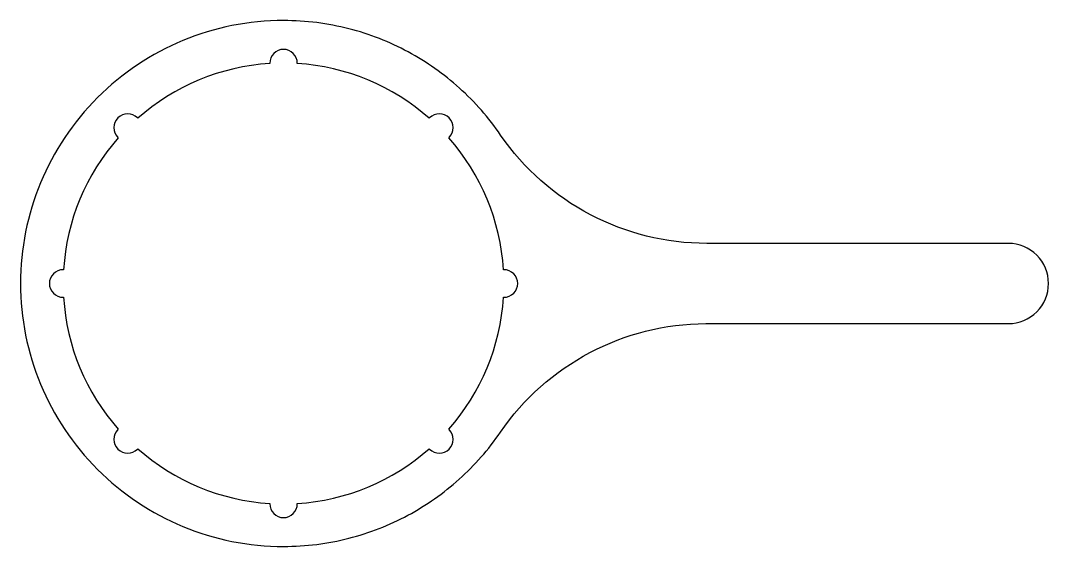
# Model space of a CAD drawing. Extents: x -53 to 153, y -53 to 53.
import ezdxf

# ---------------------------------------------------------------- set-up
doc = ezdxf.new("R2010")
doc.units = 0
doc.layers.add('LAYER_1', color=18, linetype='CONTINUOUS')

msp = doc.modelspace()

# ---------------------------------------------------------------- linework, layer by layer
at = {"layer": 'LAYER_1'}
for points in [[(144.71, -8, 0.414214), (152.71, 0, 0.414214), (144.71, 8), (84.51, 8, -0.246709), (43.34, 29.63), (42.89, 30.28), (42.44, 30.91), (41.97, 31.54), (41.49, 32.17), (41.01, 32.78), (40.51, 33.39), (40.01, 33.99), (39.5, 34.58), (38.98, 35.17), (38.45, 35.74), (37.92, 36.31), (37.37, 36.87), (36.82, 37.42), (36.26, 37.97), (35.69, 38.5), (35.11, 39.03), (34.53, 39.55), (33.93, 40.06), (33.33, 40.56), (32.72, 41.06), (32.11, 41.54), (31.49, 42.01), (30.86, 42.48), (30.22, 42.94), (29.57, 43.38), (28.92, 43.82), (28.26, 44.25), (27.6, 44.67), (26.93, 45.08), (26.25, 45.48), (25.57, 45.87), (24.87, 46.24), (24.18, 46.61), (23.47, 46.97), (22.76, 47.32), (22.05, 47.66), (21.33, 47.99), (20.6, 48.3), (19.87, 48.61), (19.13, 48.91), (18.39, 49.19), (17.64, 49.46), (16.88, 49.73), (16.12, 49.98), (15.36, 50.22), (14.59, 50.45), (13.82, 50.66), (13.04, 50.87), (12.25, 51.06), (11.46, 51.24), (10.67, 51.41), (9.87, 51.57), (9.07, 51.72), (8.27, 51.85), (7.46, 51.97), (6.64, 52.08), (5.82, 52.18), (5, 52.26), (4.18, 52.34), (3.35, 52.39), (2.52, 52.44), (1.68, 52.47), (0.84, 52.49), (0, 52.5, 0.414214), (-52.5, 0, 0.414214), (0, -52.5), (0.84, -52.49), (1.68, -52.47), (2.51, -52.44), (3.34, -52.4), (4.17, -52.34), (4.99, -52.27), (5.81, -52.18), (6.63, -52.09), (7.44, -51.98), (8.25, -51.86), (9.06, -51.72), (9.86, -51.58), (10.65, -51.42), (11.44, -51.25), (12.23, -51.07), (13.01, -50.87), (13.79, -50.67), (14.56, -50.45), (15.33, -50.23), (16.1, -49.99), (16.85, -49.74), (17.61, -49.47), (18.36, -49.2), (19.1, -48.92), (19.84, -48.62), (20.57, -48.32), (21.29, -48), (22.01, -47.68), (22.73, -47.34), (23.44, -46.99), (24.14, -46.63), (24.83, -46.27), (25.52, -45.89), (26.21, -45.5), (26.89, -45.1), (27.56, -44.69), (28.22, -44.28), (28.88, -43.85), (29.53, -43.41), (30.17, -42.97), (30.81, -42.51), (31.44, -42.05), (32.06, -41.58), (32.68, -41.09), (33.28, -40.6), (33.88, -40.1), (34.48, -39.59), (35.06, -39.08), (35.64, -38.55), (36.21, -38.02), (36.77, -37.47), (37.32, -36.92), (37.87, -36.36), (38.4, -35.8), (38.93, -35.22), (39.45, -34.64), (39.96, -34.05), (40.46, -33.45), (40.96, -32.85), (41.44, -32.23), (41.92, -31.61), (42.38, -30.98), (42.84, -30.35), (43.29, -29.71, -0.24614), (84.32, -8)], [(-29.1, -32.99, 0.167168), (-2.75, -43.91), (-2.75, -44, 0.414214), (0, -46.75, 0.414214), (2.75, -44), (2.75, -43.91, 0.167168), (29.1, -32.99), (29.17, -33.06, 0.414214), (33.06, -33.06, 0.414214), (33.06, -29.17), (32.99, -29.1, 0.167168), (43.91, -2.75), (44, -2.75, 0.414214), (46.75, 0, 0.414214), (44, 2.75), (43.91, 2.75, 0.167168), (32.99, 29.1), (33.06, 29.17, 0.414214), (33.06, 33.06, 0.414214), (29.17, 33.06), (29.1, 32.99, 0.167168), (2.75, 43.91), (2.75, 44, 0.414214), (0, 46.75, 0.414214), (-2.75, 44), (-2.75, 43.91, 0.167168), (-29.1, 32.99), (-29.17, 33.06, 0.414214), (-33.06, 33.06, 0.414214), (-33.06, 29.17), (-32.99, 29.1, 0.167168), (-43.91, 2.75), (-44, 2.75, 0.414214), (-46.75, 0, 0.414214), (-44, -2.75), (-43.91, -2.75, 0.167168), (-32.99, -29.1), (-33.06, -29.17, 0.414214), (-33.06, -33.06, 0.414214), (-29.17, -33.06)]]:
    msp.add_lwpolyline(points, format="xyb", close=True, dxfattribs=at)

doc.saveas('drawing.dxf')
